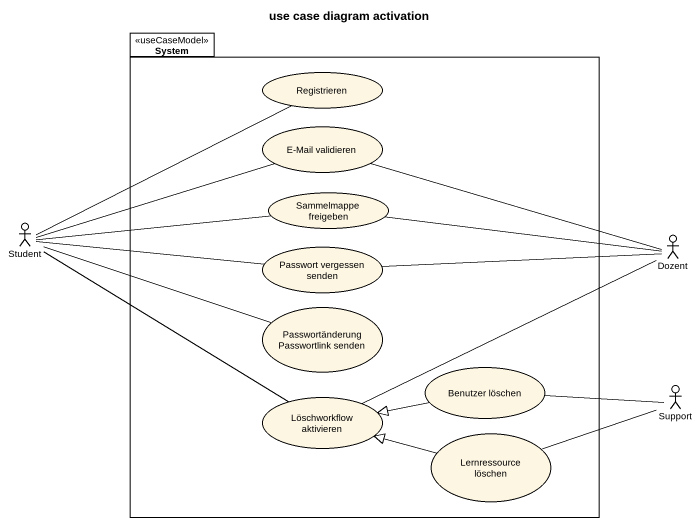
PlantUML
@startuml
title use case diagram activation
package System <<useCaseModel>> {
  usecase Registrieren
  usecase "E-Mail validieren" as E_Mail_validieren
  usecase "Sammelmappe freigeben" as Sammelmappe_freigeben
  usecase "Passwort vergessen senden" as Passwort_vergessen_senden
  usecase "Passwortänderung Passwortlink senden" as Passwortänderung
  usecase "Benutzer löschen" as Benutzer_löschen
  usecase "Löschworkflow aktivieren" as Löschworkflow_aktivieren
  usecase "Lernressource löschen" as Lernressource_löschen
}
actor Student
actor Dozent
actor Support
Registrieren -left- Student
E_Mail_validieren -left- Student
E_Mail_validieren -right- Dozent
Sammelmappe_freigeben -left- Student
Sammelmappe_freigeben -right- Dozent
Passwort_vergessen_senden -left- Student
Passwort_vergessen_senden -right- Dozent
Passwort_vergessen_senden -right- Dozent
Passwortänderung -left- Student
Benutzer_löschen -left-|> Löschworkflow_aktivieren
Löschworkflow_aktivieren -up- Student
Löschworkflow_aktivieren -right- Dozent
Support -left- Benutzer_löschen
Support -left- Lernressource_löschen
Lernressource_löschen -left-|> Löschworkflow_aktivieren
@enduml
